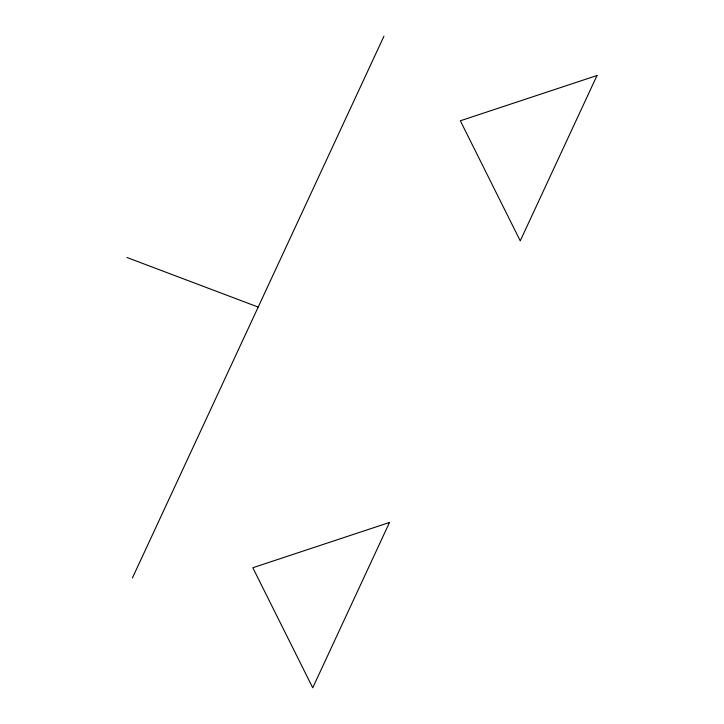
<?xml version="1.0" encoding="UTF-8"?>
<svg xmlns="http://www.w3.org/2000/svg" width="724" height="724" viewBox="0 0 724 724"><rect width="100%" height="100%" fill="white"/><g stroke="black" fill="none" stroke-linecap="round" stroke-linejoin="round"><path stroke-width="1.09" d="M132.411 577.96L383.955 36.2M126.99 257.509L258.178 307.085M389.494 522.466L312.732 687.8L252.821 567.734L389.494 522.466M597.01 75.513L520.248 240.848L460.337 120.781L597.01 75.513"/></g></svg>
